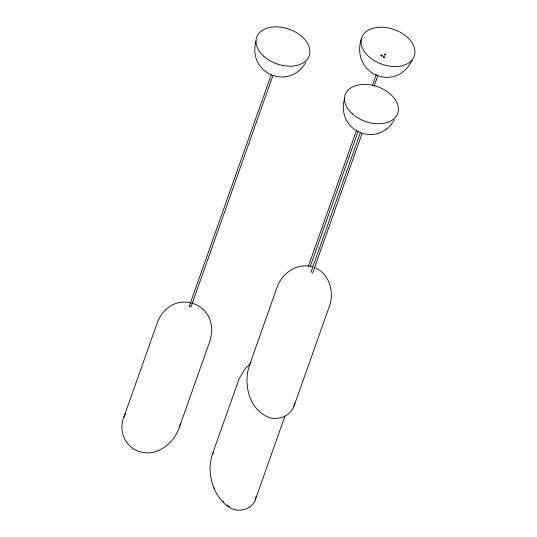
<?xml version="1.0" encoding="UTF-8"?>
<svg xmlns="http://www.w3.org/2000/svg" width="537" height="537" viewBox="0 0 537 537"><rect width="100%" height="100%" fill="white"/><g stroke="black" fill="none" stroke-linecap="round" stroke-linejoin="round"><path stroke-width="0.81" d="M255.981 41.255C247.248 73.475 288.906 91.471 305.875 62.285M344.499 98.808C335.766 131.035 377.424 149.024 394.4 119.845M361.515 38.402C349.842 73.858 396.246 93.908 412.376 59.654A27.857 18.386 19.5 0 0 385.895 27.541A27.857 18.386 19.5 0 0 365.825 53.431A27.857 18.386 19.5 0 0 412.376 59.654M124 416.759C117.845 430.788 125.584 448.476 140.855 451.946C158.106 456.551 174.169 442.77 179.425 427.116L209.611 341.874C222.54 303.291 171.786 284.946 157.2 323.012L124 416.759L125.436 413.792M249.128 364.878L244.785 369.188L239.079 378.88L212.33 454.416C206.208 473.178 212.988 496.329 229.521 507.586C239.556 513.614 254.84 508.787 256.136 496.242M179.425 427.116L180.385 423.196M312.789 267.09C298.069 262.123 282.522 272.702 277.347 286.476L249.517 365.066C243.234 383.27 248.537 408.14 267.251 416.699C278.213 421.74 292.611 415.45 294.773 403.233M189.427 305.775L271.245 74.73M272.977 75.395L191.159 306.439A0.926 0.611 19.5 0 1 189.836 306.567M381.451 55.7L381.713 54.949M308.191 266.775L356.333 130.827M372.289 85.772L376.209 74.71M383.72 57.264L383.982 56.513M384.807 54.7L385.069 53.955M310.238 266.553L358.105 131.39M374.061 86.336L377.699 76.059M310.856 272.548L360.502 132.357M312.588 273.212L361.958 133.807M255.189 500.142L284.939 416.121M293.994 406.22L329.322 306.446C334.658 292.074 329.436 273.158 314.185 267.493M249.517 365.066L251.048 362.227M212.33 454.416L213.572 452.295M380.988 55.371L382.002 55.761M384.344 54.378L385.358 54.767M381.626 55.949L382.183 55.694L382.015 55.21L380.894 55.204L381.122 55.754M384.982 54.955L385.539 54.7L385.371 54.21L384.25 54.203L384.479 54.761M383.257 56.942L384.27 57.331M214.075 488.274L214.719 487.952M384.418 54.687L385.063 54.935M381.062 55.687L381.706 55.935M383.331 57.251L383.975 57.499M226.97 504.867L229.527 506.948M222.748 501.001L223.768 502.263M189.655 306.432A0.926 0.611 19.5 0 1 189.393 305.936M383.64 56.526L383.163 56.768L383.391 57.325L384.452 57.264L383.64 56.526M263.727 56.197A27.857 18.386 19.5 0 0 308.936 56.499A27.857 18.386 19.5 0 0 276.172 26.85A27.857 18.386 19.5 0 0 263.727 56.197M352.245 113.75A27.857 18.386 19.5 0 0 397.454 114.059A27.857 18.386 19.5 0 0 364.69 84.403A27.857 18.386 19.5 0 0 352.245 113.75"/></g></svg>
